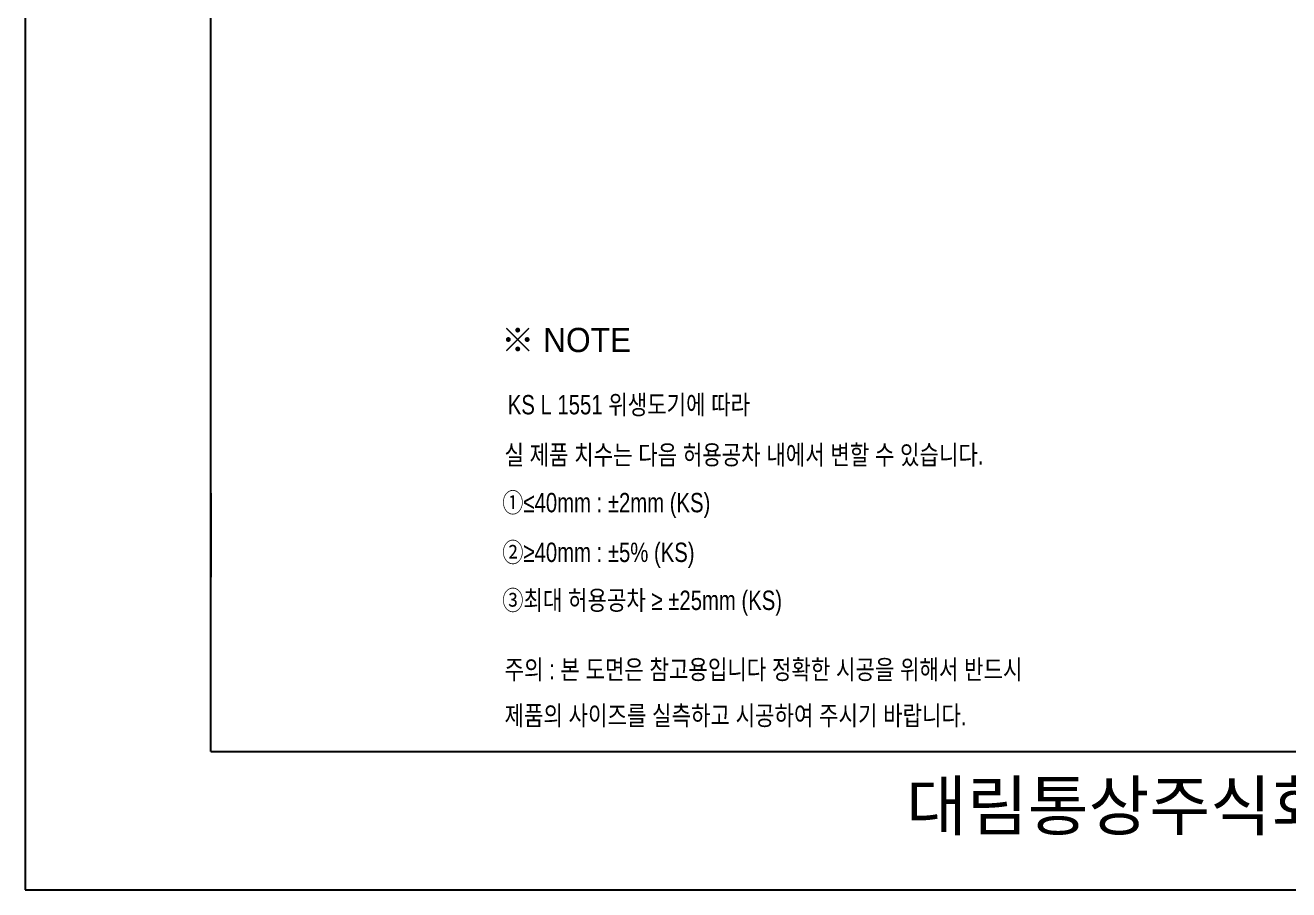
# Model space of a CAD drawing. Extents: x 66423 to 68848, y 58104 to 61534.
# Drawn here: x 66423 to 67726, y 58104 to 58996 of the extents above; entities that cross this region are included whole.
import ezdxf
from ezdxf.lldxf.tags import DXFTag

# ---------------------------------------------------------------- set-up
doc = ezdxf.new("R2010")
doc.units = 0
doc.header["$MEASUREMENT"] = 0
doc.linetypes.add('HIDDEN', pattern=[9.525, 6.35, -3.175])
doc.layers.get('0').update_dxf_attribs({"linetype": 'CONTINUOUS'})
for name, color, linetype in [('2', 2, 'HIDDEN'), ('Dim', 4, 'CONTINUOUS'), ('LINE', 7, 'CONTINUOUS'), ('YA', 7, 'CONTINUOUS')]:
    doc.layers.add(name, color=color, linetype=linetype)
doc.styles.add('MtXpl_', font='')
doc.styles.add('굴림', font='', dxfattribs={"height": 3.2})
doc.styles.add('스타일1', font='txt.shx', dxfattribs={"bigfont": 'ghs.shx'})
doc.styles.get('MtXpl_').set_extended_font_data('Gulim')
doc.styles.get('굴림').set_extended_font_data('Gulim')
tags = doc.linetypes.add('Amconstr', pattern=[9999, 9999, 0]).pattern_tags.tags
tags[6:7] = [DXFTag(74, 4), DXFTag(75, 0), DXFTag(340, '0'), DXFTag(46, 1.0), DXFTag(50, 0.0), DXFTag(44, 0.0), DXFTag(45, 0.0)]
tags[4:5] = [DXFTag(74, 4), DXFTag(75, 0), DXFTag(340, '0'), DXFTag(46, 1.0), DXFTag(50, 0.0), DXFTag(44, 0.0), DXFTag(45, 0.0)]

msp = doc.modelspace()

# ---------------------------------------------------------------- linework, layer by layer
at = {"layer": 'LINE', "linetype": 'Amconstr'}
msp.add_line((67701.4, 58246.5), (67773.4, 58246.5), dxfattribs=at)
at = {"layer": 'YA', "color": 7}
for p, q in [((66613.9, 58246.5), (66613.9, 60344.3)), ((66613.9, 58513), (66613.9, 58426.5)), ((66613.9, 58246.5), (67701.4, 58246.5)), ((66685.9, 58246.5), (67701.4, 58246.5))]:
    msp.add_line(p, q, dxfattribs=at)
at = {"layer": 'YA', "color": 0}
msp.add_lwpolyline([(66422.5, 58104), (68848, 58104), (68848, 61534.3), (66422.5, 61534.3)], close=True, dxfattribs=at)

# ---------------------------------------------------------------- texts
at = {"color": 3, "style": '굴림', "width": 0.8}
for s, p in [('KS L 1551 위생도기에 따라', (66920.2, 58594.4)), ('실 제품 치수는 다음 허용공차 내에서 변할 수 있습니다.', (66916.8, 58542.7)), ('①≤40mm : ±2mm (KS)', (66914.5, 58493.4)), ('②≥40mm : ±5%%% (KS)', (66914.5, 58442.1)), ('③최대 허용공차 ≥ ±25mm (KS)', (66914.5, 58392.6))]:
    msp.add_text(s, height=20, dxfattribs=at).set_placement(p)
at = {"color": 1, "style": '굴림', "width": 0.8}
for s, p in [('주의 : 본 도면은 참고용입니다 정확한 시공을 위해서 반드시', (66916.8, 58321.2)), ('제품의 사이즈를 실측하고 시공하여 주시기 바랍니다.', (66916.8, 58273.7))]:
    msp.add_text(s, height=20, dxfattribs=at).set_placement(p)
at = {"layer": '2', "style": 'MtXpl_'}
msp.add_text('※ NOTE', height=25, dxfattribs=at).set_placement((66913.4, 58658.7))
at = {"layer": 'Dim', "color": 0, "insert": (67203.8, 58215.6), "char_height": 50, "width": 1090, "attachment_point": 1, "style": '스타일1'}
msp.add_mtext('{\\fGulim|b0|i0|c129|p50;       대림통상주식회사\\P}', dxfattribs=at)

doc.saveas('drawing.dxf')
